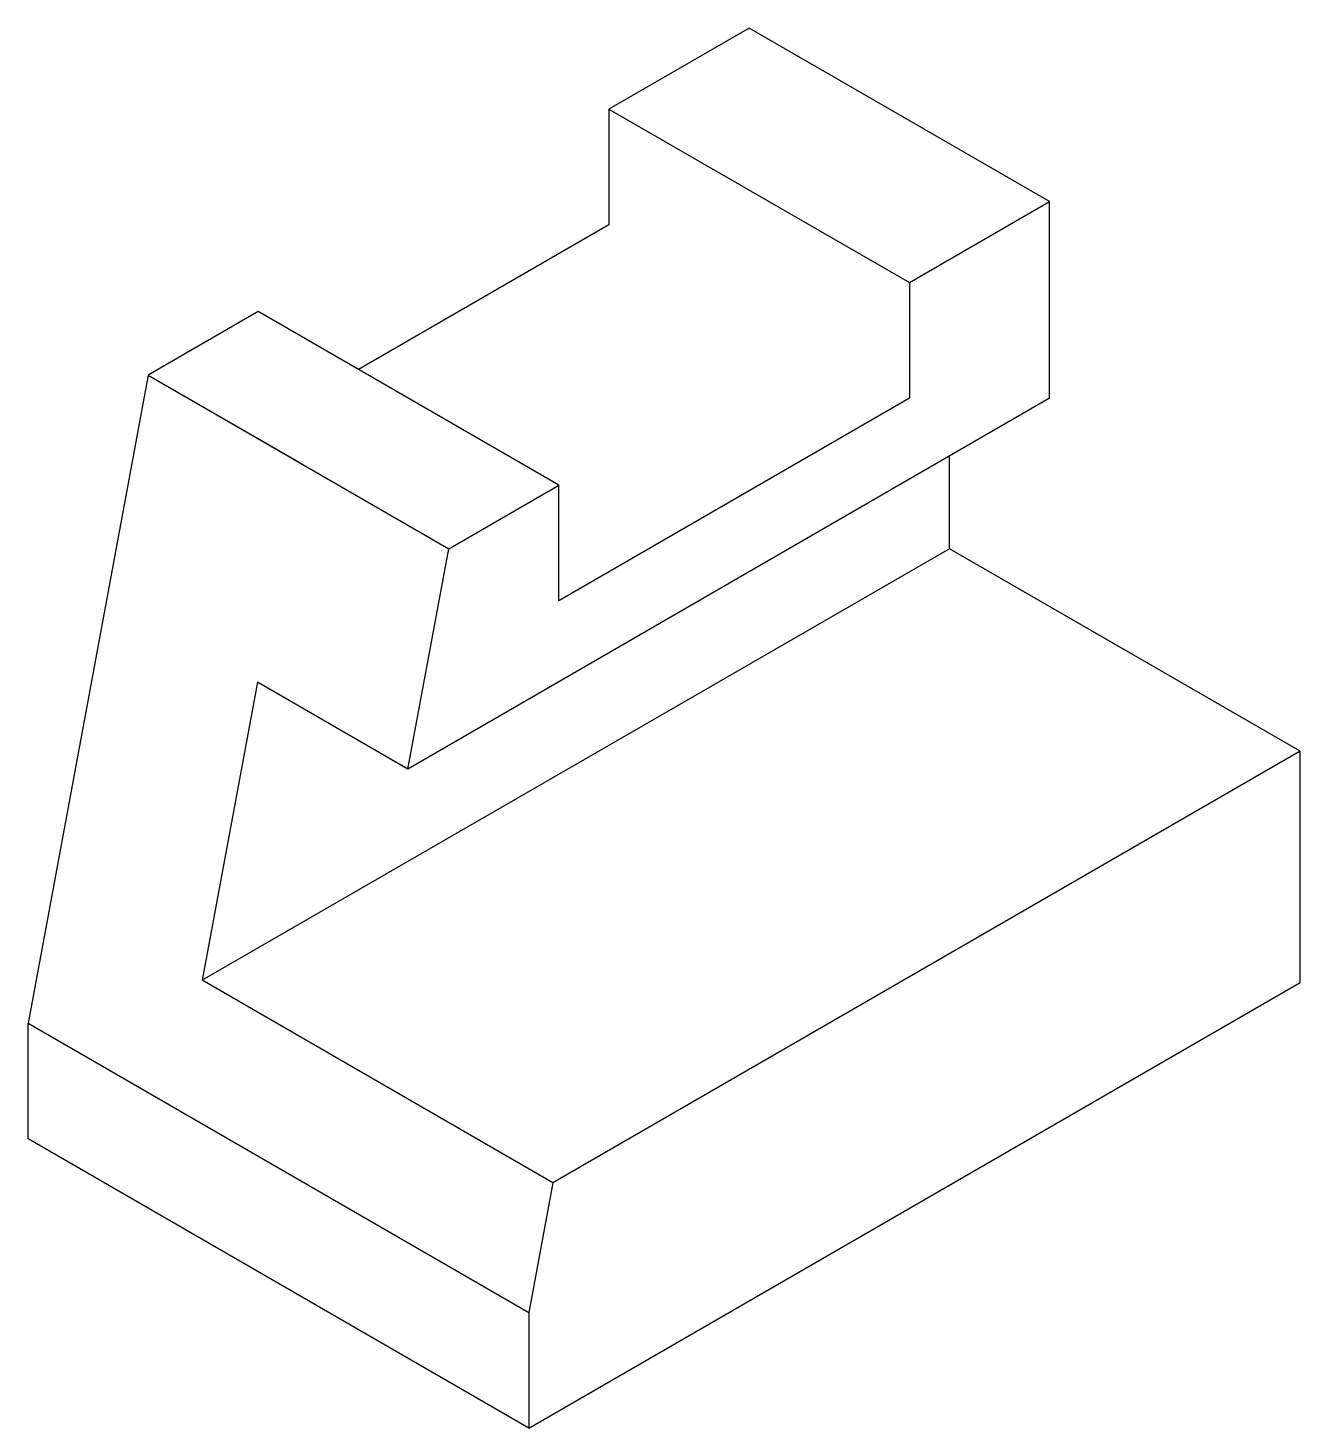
# Model space of a CAD drawing. Header units: inches. Extents: x 142 to 252, y 151 to 272.
import ezdxf

# ---------------------------------------------------------------- set-up
doc = ezdxf.new("R2010")
doc.units = ezdxf.units.IN
doc.header["$MEASUREMENT"] = 0

msp = doc.modelspace()

# ---------------------------------------------------------------- linework, layer by layer
for p, q in [((204.04, 271.96), (191.92, 264.96)), ((204.04, 271.96), (191.92, 264.96)), ((230.02, 256.96), (204.04, 271.96)), ((191.92, 264.96), (217.9, 249.96)), ((191.92, 264.96), (191.92, 254.96)), ((217.9, 249.96), (230.02, 256.96)), ((230.02, 239.96), (230.02, 256.96)), ((191.92, 254.96), (170.26, 242.46)), ((217.9, 249.96), (217.9, 239.96)), ((161.6, 247.46), (152.08, 241.96)), ((187.58, 232.46), (161.6, 247.46)), ((152.08, 241.96), (141.69, 185.96)), ((152.08, 241.96), (178.06, 226.96)), ((152.08, 241.96), (165.07, 234.46)), ((230.02, 239.96), (174.53, 207.92)), ((217.9, 239.96), (187.58, 222.46)), ((221.36, 226.96), (221.36, 234.96)), ((178.06, 226.96), (187.58, 232.46)), ((187.58, 222.46), (187.58, 232.46)), ((221.36, 226.96), (156.75, 189.66)), ((174.53, 207.92), (178.06, 226.96)), ((251.67, 209.46), (221.36, 226.96)), ((251.67, 209.46), (230.02, 221.96)), ((161.53, 215.42), (156.75, 189.66)), ((174.53, 207.92), (161.53, 215.42)), ((251.67, 209.46), (187.07, 172.16)), ((251.67, 189.46), (251.67, 209.46)), ((187.07, 172.16), (156.75, 189.66)), ((184.99, 150.96), (251.67, 189.46)), ((141.69, 185.96), (184.99, 160.96)), ((141.69, 175.96), (141.69, 185.96)), ((141.69, 185.96), (154.68, 178.46)), ((184.99, 150.96), (141.69, 175.96)), ((187.07, 172.16), (184.99, 160.96)), ((184.99, 160.96), (184.99, 150.96))]:
    msp.add_line(p, q)

doc.saveas('drawing.dxf')
